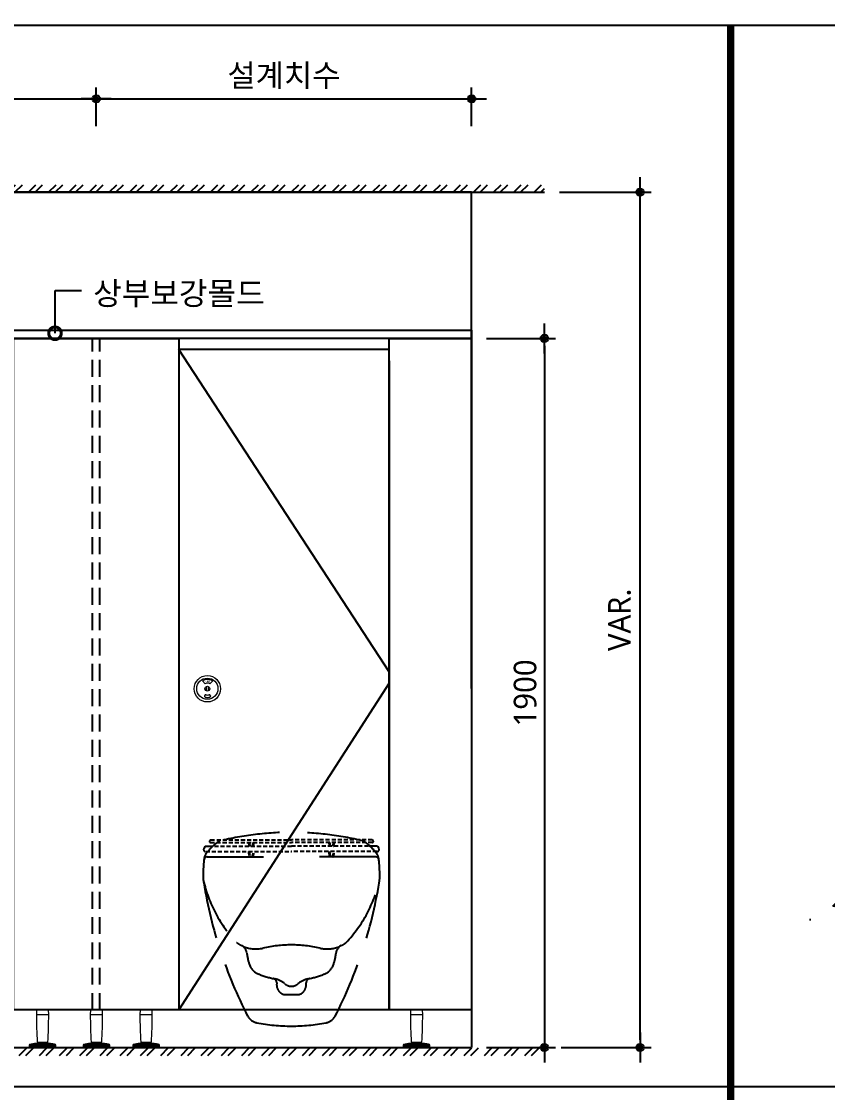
# Model space of a CAD drawing. Extents: x -256 to 8104, y -176 to 5714.
# Drawn here: x 3621 to 4694, y 4116 to 5543 of the extents above; entities that cross this region are included whole.
import ezdxf
from ezdxf.enums import TextEntityAlignment as Align

# ---------------------------------------------------------------- set-up
doc = ezdxf.new("R2010")
doc.units = 0
doc.header["$LTSCALE"] = 30
doc.linetypes.add('HIDDEN', pattern=[0.375, 0.25, -0.125])
doc.layers.get('0').update_dxf_attribs({"linetype": 'CONTINUOUS'})
doc.layers.get('DEFPOINTS').update_dxf_attribs({"linetype": 'CONTINUOUS'})
for name, color, linetype in [('DIM', 7, 'CONTINUOUS'), ('FIN', 5, 'CONTINUOUS'), ('HAT', 8, 'CONTINUOUS'), ('HID', 9, 'HIDDEN'), ('문자', 3, 'CONTINUOUS'), ('부자재', 4, 'CONTINUOUS'), ('잠금쇠(회전형)', 4, 'CONTINUOUS'), ('치수', 1, 'CONTINUOUS'), ('판넬', 2, 'CONTINUOUS'), ('해치', 8, 'CONTINUOUS')]:
    doc.layers.add(name, color=color, linetype=linetype)
doc.styles.add('HDW', font='gulim.ttc')
doc.styles.add('돋움', font='malgun.ttf')
doc.dimstyles.new('10', dxfattribs={"dimscale": 10, "dimtxt": 3, "dimasz": 1, "dimexe": 1.5, "dimexo": 2, "dimgap": 1, "dimtad": 1, "dimdec": 0, "dimlunit": 6, "dimtxsty": '돋움', "dimblk": 'DIMDOT', "dimcen": -1, "dimdle": 1.5, "dimclrt": 3, "dimazin": 3, "dimtfac": 1, "dimtdec": 0, "dimtix": 1, "dimtmove": 2, "dimatfit": 3, "dimldrblk": 'DIMDOT', "dimarcsym": 0})

# ---------------------------------------------------------------- blocks, each defined once
blk = doc.blocks.new('DIMDOT')
at = {"linetype": 'Continuous'}
blk.add_line((-2, 0), (2, 0), dxfattribs=at)
for radius in [0.5, 0.25]:
    blk.add_circle((0, 0), radius, dxfattribs=at)
blk = doc.blocks.new('*D855')
at = {"layer": 'DEFPOINTS', "color": 0}
for p in [(122193.7, -1346.1), (121693.7, -1402.4), (122193.7, -1402.4)]:
    blk.add_point(p, dxfattribs=at)
at = {"layer": 'DIM', "color": 0, "lineweight": -2, "ltscale": 10}
for p, q in [((121693.7, -1382.4), (121693.7, -1331.1)), ((122193.7, -1382.4), (122193.7, -1331.1)), ((121703.7, -1346.1), (122183.7, -1346.1))]:
    blk.add_line(p, q, dxfattribs=at)
at = {"layer": 'DIM', "color": 0, "lineweight": -2, "xscale": 10, "yscale": 10, "zscale": 10, "rotation": 180}
blk.add_blockref('DIMDOT', (121693.7, -1346.1), dxfattribs=at)
at = {"layer": 'DIM', "color": 0, "lineweight": -2, "xscale": 10, "yscale": 10, "zscale": 10}
blk.add_blockref('DIMDOT', (122193.7, -1346.1), dxfattribs=at)
at = {"layer": 'DIM', "color": 3, "insert": (121943.7, -1316.5), "char_height": 30, "attachment_point": 5, "style": '돋움'}
blk.add_mtext('설계치수', dxfattribs=at)
blk = doc.blocks.new('*D856')
at = {"layer": 'DEFPOINTS', "color": 0}
for p in [(122693.7, -1346.1), (122193.7, -1402.4), (122693.7, -1402.4)]:
    blk.add_point(p, dxfattribs=at)
at = {"layer": 'DIM', "color": 0, "lineweight": -2, "ltscale": 10}
for p, q in [((122193.7, -1382.4), (122193.7, -1331.1)), ((122693.7, -1382.4), (122693.7, -1331.1)), ((122203.7, -1346.1), (122683.7, -1346.1))]:
    blk.add_line(p, q, dxfattribs=at)
at = {"layer": 'DIM', "color": 0, "lineweight": -2, "xscale": 10, "yscale": 10, "zscale": 10, "rotation": 180}
blk.add_blockref('DIMDOT', (122193.7, -1346.1), dxfattribs=at)
at = {"layer": 'DIM', "color": 0, "lineweight": -2, "xscale": 10, "yscale": 10, "zscale": 10}
blk.add_blockref('DIMDOT', (122693.7, -1346.1), dxfattribs=at)
at = {"layer": 'DIM', "color": 3, "insert": (122443.7, -1316.5), "char_height": 30, "attachment_point": 5, "style": '돋움'}
blk.add_mtext('설계치수', dxfattribs=at)
blk = doc.blocks.new('*D857')
at = {"layer": 'DEFPOINTS', "color": 0}
for p in [(122693.7, -1665.3), (122693.7, -2610.3), (122790.6, -2610.3)]:
    blk.add_point(p, dxfattribs=at)
at = {"layer": 'DIM', "color": 0, "lineweight": -2, "ltscale": 10}
for p, q in [((122713.7, -1665.3), (122805.6, -1665.3)), ((122790.6, -1675.3), (122790.6, -2600.3)), ((122713.7, -2610.3), (122805.6, -2610.3))]:
    blk.add_line(p, q, dxfattribs=at)
at = {"layer": 'DIM', "color": 0, "lineweight": -2, "xscale": 10, "yscale": 10, "zscale": 10}
for p, rotation in [((122790.6, -1665.3), 90), ((122790.6, -2610.3), 270)]:
    blk.add_blockref('DIMDOT', p, dxfattribs=dict(at, rotation=rotation))
at = {"layer": 'DIM', "color": 3, "insert": (122765, -2137.8), "char_height": 30, "attachment_point": 5, "rotation": 90, "style": '돋움'}
blk.add_mtext('1900', dxfattribs=at)
blk = doc.blocks.new('A$C460A2A32')
at = {"color": 0}
for p, q in [((2.8, 20), (0.5, 16)), ((2.8, 20), (8.6, 20)), ((8.6, 20), (162.3, 20)), ((12.8, 32), (11.2, 30.4)), ((12.6, 27), (162.3, 27)), ((12.8, 32), (162.3, 32)), ((311.8, 32), (162.3, 32)), ((312, 27), (162.3, 27)), ((316, 20), (162.3, 20)), ((311.8, 32), (313.4, 30.4)), ((321.8, 20), (316, 20)), ((321.8, 20), (324.1, 16)), ((3.9, 10), (162.3, 10)), ((320.7, 10), (162.3, 10))]:
    blk.add_line(p, q, dxfattribs=at)
for centre, radius, start, end in [((12.6, 29), 2, 135, 270), ((108.9, 28.2), 26, 182.6717, 198.4118), ((107.4, 28.2), 23, 183.0205, 200.9186), ((68.6, 28.2), 23, 339.0814, 356.9795), ((67.1, 28.2), 26, 341.5882, 357.3283), ((257.5, 28.2), 26, 182.6717, 198.4118), ((256, 28.2), 23, 183.0205, 200.9186), ((217.2, 28.2), 23, 339.0814, 356.9795), ((215.7, 28.2), 26, 341.5882, 357.3283), ((312, 29), 2, 270, 45), ((3.9, 14), 4, 150.0107, 270), ((108.9, 10), 26, 180, 202.6199), ((107.4, 10), 23, 180, 205.7715), ((68.6, 10), 23, 334.2285, 0), ((67.1, 10), 26, 337.3801, 0), ((257.5, 10), 26, 180, 202.6199), ((256, 10), 23, 180, 205.7715), ((217.2, 10), 23, 334.2285, 0), ((215.7, 10), 26, 337.3801, 0), ((320.7, 14), 4, 270, 29.9893)]:
    blk.add_arc(centre, radius, start, end, dxfattribs=at)
blk = doc.blocks.new('*D874')
at = {"layer": 'DEFPOINTS', "color": 0}
for p in [(122790.6, -1470.5), (122918, -1470.5), (122793.1, -2610.3)]:
    blk.add_point(p, dxfattribs=at)
at = {"layer": 'DIM', "color": 0, "lineweight": -2, "ltscale": 10}
for p, q in [((122810.6, -1470.5), (122933, -1470.5)), ((122918, -2600.3), (122918, -1480.5)), ((122813.1, -2610.3), (122933, -2610.3))]:
    blk.add_line(p, q, dxfattribs=at)
at = {"layer": 'DIM', "color": 0, "lineweight": -2, "xscale": 10, "yscale": 10, "zscale": 10}
for p, rotation in [((122918, -1470.5), 90), ((122918, -2610.3), 270)]:
    blk.add_blockref('DIMDOT', p, dxfattribs=dict(at, rotation=rotation))
at = {"layer": 'DIM', "color": 3, "insert": (122890.7, -2040.4), "char_height": 30, "attachment_point": 5, "rotation": 90, "style": '돋움'}
blk.add_mtext('VAR.', dxfattribs=at)
blk = doc.blocks.new('_DOTSMALL')
at = {"color": 0, "linetype": 'ByBlock', "const_width": 0.5}
blk.add_lwpolyline([(-0.0625, 0, 1), (0.0625, 0, 1)], format="xyb", close=True, dxfattribs=at)
blk = doc.blocks.new('A$C63EC304E')
at = {"layer": '치수', "color": 1, "xscale": 2.5, "yscale": 2.5, "zscale": 2.5, "rotation": 234.3098741996962}
blk.add_blockref('_DOTSMALL', (0.31, 0.31), dxfattribs=at)
blk = doc.blocks.new('A$C2BC9653E')
at = {"layer": '치수', "xscale": 0.3333333333333333, "yscale": 0.3333333333333333, "zscale": 0.3333333333333333}
blk.add_blockref('A$C63EC304E', (0, 0), dxfattribs=at)
blk = doc.blocks.new('A$C7FC71301')
at = {"layer": '치수', "rotation": 180}
blk.add_blockref('A$C2BC9653E', (0.208, 0.208), dxfattribs=at)
blk = doc.blocks.new('A$C4A20372B')
at = {"layer": '치수'}
blk.add_blockref('A$C7FC71301', (0, 0), dxfattribs=at)
blk = doc.blocks.new('A$C566469F5')
at = {"layer": '치수'}
blk.add_blockref('A$C4A20372B', (0, 0), dxfattribs=at)
blk = doc.blocks.new('A$C7E317CD4')
at = {"layer": '해치', "xscale": 2, "yscale": 2, "zscale": 2}
blk.add_blockref('A$C566469F5', (0, 0), dxfattribs=at)
blk = doc.blocks.new('A$C601D7F27')
at = {"layer": '치수'}
blk.add_blockref('A$C7E317CD4', (0, 0), dxfattribs=at)
blk = doc.blocks.new('A$C38802C08')
at = {"layer": '치수'}
blk.add_blockref('A$C601D7F27', (0, 0), dxfattribs=at)
blk = doc.blocks.new('BASIC_32', base_point=(118473.5, -6786.3))
at = {"layer": 'HAT'}
h = blk.add_hatch(dxfattribs=at)
h.set_pattern_fill('ANSI32', color=256, scale=2, style=0)
h.set_pattern_definition([(45, (109857.61, -7103.519), (-13.470384, 13.470384), []), (45, (109866.59, -7103.519), (-13.470384, 13.470384), [])])
h.paths.add_polyline_path([(121097, -1460.5), (122790.6, -1460.5), (122790.6, -1470.5), (121097, -1470.5)])
h = blk.add_hatch(dxfattribs=at)
h.set_pattern_fill('ANSI32', color=256, scale=2, style=0)
h.set_pattern_definition([(45, (109857.61, -6921.539), (-13.470384, 13.470384), []), (45, (109866.59, -6921.539), (-13.470384, 13.470384), [])])
h.paths.add_polyline_path([(121097, -2620.8), (122790.6, -2620.8), (122790.6, -2610.8), (121097, -2610.8)])
at = {"layer": '해치'}
h = blk.add_hatch(dxfattribs=at)
h.set_pattern_fill('AR-CONC', color=256, style=0)
h.set_pattern_definition([(50, (121713, -3885.54), (182.185, -15.939), [19.05, -209.55]), (355, (121713, -3885.54), (-35.243, 191.057), [15.24, -167.64]), (100.451, (121728.19, -3886.86), (146.943, 175.117), [16.19, -178.09]), (46.184, (121713, -3834.74), (271.079, -42.042), [28.575, -314.325]), (96.636, (121735.6, -3838.24), (237.404, 247.426), [24.285, -267.135]), (351.184, (121713, -3834.74), (237.405, 247.425), [22.86, -251.46]), (21, (121738.4, -3847.44), (151.615, -102.2655), [19.05, -209.55]), (326, (121738.4, -3847.44), (61.802, 184.188), [15.24, -167.64]), (71.4514, (121751.04, -3855.96), (213.416, 81.923), [16.19, -178.09]), (37.5, (121713.007, -3885.535), (3.0886, 84.555), [0, -165.608, 0, -170.18, 0, -168.275]), (7.5, (121713.01, -3885.535), (66.8197, 100.1806), [0, -97.028, 0, -161.798, 0, -64.135]), (327.5, (121656.365, -3885.535), (135.5906, -5.7287), [0, -63.5, 0, -198.12, 0, -262.89]), (317.5, (121630.96, -3885.54), (148.129, 25.4265), [0, -82.55, 0, -131.572, 0, -186.69])])
h.paths.add_polyline_path([(124192.6, -2451.8), (124192.6, -2348.8), (123142.4, -2348.8), (123142.4, -2451.8)])
at = {"color": 2}
blk.add_line((121097, -1470.5), (122790.6, -1470.5), dxfattribs=at)
for p, q in [((122693.7, -2131.7), (122693.7, -1470.5)), ((122693.7, -2145.4), (122693.7, -2610.3)), ((121193.7, -2610.3), (122693.7, -2610.3))]:
    blk.add_line(p, q)
at = {"color": 8}
blk.add_line((120992.3, -2662.1), (124340.1, -2662.1), dxfattribs=at)
at = {"color": 2}
for points in [[(118472.8, -1247.9), (125725.1, -1247.9), (125725.1, -6786.2), (118472.8, -6786.2)], [(118472.8, -1247.9), (125725.1, -1247.9), (125725.1, -6786.2), (118472.8, -6786.2)], [(118472.8, -1247.9), (126454.7, -1247.9), (126454.7, -6786.2), (118472.8, -6786.2)], [(121193.7, -1654.3), (122693.7, -1654.3), (122693.7, -1665.3), (121193.7, -1665.3)]]:
    blk.add_lwpolyline(points, close=True, dxfattribs=at)
at = {"color": 8, "const_width": 10}
blk.add_lwpolyline([(123038.6, -4017), (123038.6, -1247.9)], dxfattribs=at)
at = {"layer": 'FIN', "linetype": 'Continuous', "lineweight": 15}
for p, q in [((122114, -2566.2), (122130.4, -2566.2)), ((122130.4, -2566.7), (122114, -2566.7)), ((122185.8, -2566.2), (122202.2, -2566.2)), ((122202.2, -2566.7), (122185.8, -2566.7)), ((122251.9, -2566.2), (122268.3, -2566.2)), ((122268.3, -2566.7), (122251.9, -2566.7)), ((122612.1, -2566.2), (122628.5, -2566.2)), ((122628.5, -2566.7), (122612.1, -2566.7)), ((122140, -2607.6), (122104.4, -2607.6)), ((122140, -2608.9), (122104.4, -2608.9)), ((122104.4, -2608.9), (122140, -2608.9)), ((122105, -2606.4), (122139.5, -2606.4)), ((122105.9, -2610.4), (122105.9, -2610.3)), ((122105.9, -2610.4), (122105.9, -2610.3)), ((122107.1, -2610.4), (122105.9, -2610.4)), ((122105.9, -2610.4), (122105.9, -2610.4)), ((122107.1, -2610.4), (122107.1, -2610.3)), ((122107.1, -2610.4), (122107.1, -2610.3)), ((122107.1, -2610.4), (122107.1, -2610.4)), ((122130.8, -2604.9), (122113.7, -2604.9)), ((122113.9, -2604.9), (122130.5, -2604.9)), ((122115.2, -2603.2), (122129.3, -2603.2)), ((122124.3, -2610.4), (122124.3, -2610.3)), ((122124.9, -2610.4), (122124.3, -2610.4)), ((122124.9, -2610.4), (122124.9, -2610.3)), ((122125.7, -2610.4), (122125.7, -2610.3)), ((122125.7, -2610.4), (122125.7, -2610.3)), ((122125.7, -2610.4), (122125.7, -2610.3)), ((122125.8, -2610.4), (122125.8, -2610.3)), ((122126, -2610.4), (122125.8, -2610.4)), ((122126, -2610.4), (122126, -2610.3)), ((122126.1, -2610.4), (122126, -2610.4)), ((122126.1, -2610.4), (122126.1, -2610.3)), ((122126.2, -2610.4), (122126.1, -2610.4)), ((122126.2, -2610.4), (122126.2, -2610.3)), ((122126.2, -2610.4), (122126.2, -2610.3)), ((122126.2, -2610.4), (122126.2, -2610.3)), ((122126.2, -2610.4), (122126.2, -2610.4)), ((122126.2, -2610.4), (122126.2, -2610.4)), ((122126.4, -2610.4), (122126.4, -2610.3)), ((122126.6, -2610.4), (122126.6, -2610.3)), ((122126.6, -2610.4), (122126.6, -2610.3)), ((122126.7, -2610.4), (122126.6, -2610.4)), ((122126.7, -2610.4), (122126.7, -2610.3)), ((122126.8, -2610.4), (122126.7, -2610.4)), ((122126.8, -2610.4), (122126.8, -2610.3)), ((122126.8, -2610.4), (122126.8, -2610.3)), ((122126.8, -2610.4), (122126.8, -2610.4)), ((122137.1, -2610.4), (122137.1, -2610.3)), ((122137.3, -2610.4), (122137.3, -2610.3)), ((122137.7, -2610.4), (122137.7, -2610.3)), ((122138.2, -2610.4), (122138.2, -2610.3)), ((122138.4, -2610.4), (122138.4, -2610.3)), ((122211.8, -2607.6), (122176.2, -2607.6)), ((122211.8, -2608.9), (122176.2, -2608.9)), ((122176.2, -2608.9), (122211.8, -2608.9)), ((122176.8, -2606.4), (122211.3, -2606.4)), ((122177.7, -2610.4), (122177.7, -2610.3)), ((122177.7, -2610.4), (122177.7, -2610.3)), ((122178.9, -2610.4), (122177.7, -2610.4)), ((122177.7, -2610.4), (122177.7, -2610.4)), ((122178.9, -2610.4), (122178.9, -2610.3)), ((122178.9, -2610.4), (122178.9, -2610.3)), ((122178.9, -2610.4), (122178.9, -2610.4)), ((122202.5, -2604.9), (122185.5, -2604.9)), ((122185.7, -2604.9), (122202.3, -2604.9)), ((122187, -2603.2), (122201.1, -2603.2)), ((122196.1, -2610.4), (122196.1, -2610.3)), ((122196.6, -2610.4), (122196.1, -2610.4)), ((122196.6, -2610.4), (122196.6, -2610.3)), ((122197.5, -2610.4), (122197.5, -2610.3)), ((122197.5, -2610.4), (122197.5, -2610.3)), ((122197.5, -2610.4), (122197.5, -2610.3)), ((122197.6, -2610.4), (122197.6, -2610.3)), ((122197.8, -2610.4), (122197.6, -2610.4)), ((122197.8, -2610.4), (122197.8, -2610.3)), ((122197.9, -2610.4), (122197.8, -2610.4)), ((122197.9, -2610.4), (122197.9, -2610.3)), ((122198, -2610.4), (122197.9, -2610.4)), ((122198, -2610.4), (122198, -2610.3)), ((122198, -2610.4), (122198, -2610.3)), ((122198, -2610.4), (122198, -2610.3)), ((122198, -2610.4), (122198, -2610.4)), ((122198, -2610.4), (122198, -2610.4)), ((122198.2, -2610.4), (122198.2, -2610.3)), ((122198.4, -2610.4), (122198.4, -2610.3)), ((122198.4, -2610.4), (122198.4, -2610.3)), ((122198.5, -2610.4), (122198.4, -2610.4)), ((122198.5, -2610.4), (122198.5, -2610.3)), ((122198.6, -2610.4), (122198.5, -2610.4)), ((122198.6, -2610.4), (122198.6, -2610.3)), ((122198.6, -2610.4), (122198.6, -2610.3)), ((122198.6, -2610.4), (122198.6, -2610.4)), ((122208.9, -2610.4), (122208.9, -2610.3)), ((122209.1, -2610.4), (122209.1, -2610.3)), ((122209.5, -2610.4), (122209.5, -2610.3)), ((122210, -2610.4), (122210, -2610.3)), ((122210.2, -2610.4), (122210.2, -2610.3)), ((122277.9, -2607.6), (122242.3, -2607.6)), ((122277.9, -2608.9), (122242.3, -2608.9)), ((122242.3, -2608.9), (122277.9, -2608.9)), ((122242.9, -2606.4), (122277.4, -2606.4)), ((122243.7, -2610.4), (122243.7, -2610.3)), ((122243.8, -2610.4), (122243.7, -2610.4)), ((122243.8, -2610.4), (122243.8, -2610.3)), ((122245, -2610.4), (122243.8, -2610.4)), ((122245, -2610.4), (122245, -2610.3)), ((122245, -2610.4), (122245, -2610.3)), ((122245, -2610.4), (122245, -2610.4)), ((122268.6, -2604.9), (122251.6, -2604.9)), ((122251.8, -2604.9), (122268.4, -2604.9)), ((122253.1, -2603.2), (122267.1, -2603.2)), ((122262.2, -2610.4), (122262.2, -2610.3)), ((122262.7, -2610.4), (122262.2, -2610.4)), ((122262.7, -2610.4), (122262.7, -2610.3)), ((122263.5, -2610.4), (122263.5, -2610.3)), ((122263.6, -2610.4), (122263.6, -2610.3)), ((122263.6, -2610.4), (122263.6, -2610.3)), ((122263.6, -2610.4), (122263.6, -2610.3)), ((122263.9, -2610.4), (122263.6, -2610.4)), ((122263.9, -2610.4), (122263.9, -2610.3)), ((122264, -2610.4), (122263.9, -2610.4)), ((122264, -2610.4), (122264, -2610.3)), ((122264.1, -2610.4), (122264, -2610.4)), ((122264.1, -2610.4), (122264.1, -2610.3)), ((122264.1, -2610.4), (122264.1, -2610.3)), ((122264.1, -2610.4), (122264.1, -2610.3)), ((122264.1, -2610.4), (122264.1, -2610.4)), ((122264.1, -2610.4), (122264.1, -2610.4)), ((122264.3, -2610.4), (122264.3, -2610.3)), ((122264.5, -2610.4), (122264.5, -2610.3)), ((122264.5, -2610.4), (122264.5, -2610.3)), ((122264.6, -2610.4), (122264.5, -2610.4)), ((122264.6, -2610.4), (122264.6, -2610.3)), ((122264.6, -2610.4), (122264.6, -2610.3)), ((122264.6, -2610.4), (122264.6, -2610.4)), ((122264.7, -2610.4), (122264.6, -2610.4)), ((122264.7, -2610.4), (122264.7, -2610.3)), ((122275, -2610.4), (122275, -2610.3)), ((122275.2, -2610.4), (122275.2, -2610.3)), ((122275.6, -2610.4), (122275.6, -2610.3)), ((122276.1, -2610.4), (122276.1, -2610.3)), ((122276.3, -2610.4), (122276.3, -2610.3)), ((122638.1, -2607.6), (122602.5, -2607.6)), ((122638.1, -2608.9), (122602.5, -2608.9)), ((122602.5, -2608.9), (122638.1, -2608.9)), ((122603, -2606.4), (122637.6, -2606.4)), ((122603.9, -2610.4), (122603.9, -2610.3)), ((122603.9, -2610.4), (122603.9, -2610.3)), ((122605.2, -2610.4), (122603.9, -2610.4)), ((122603.9, -2610.4), (122603.9, -2610.4)), ((122605.2, -2610.4), (122605.2, -2610.3)), ((122605.2, -2610.4), (122605.2, -2610.3)), ((122605.2, -2610.4), (122605.2, -2610.4)), ((122628.8, -2604.9), (122611.8, -2604.9)), ((122612, -2604.9), (122628.6, -2604.9)), ((122613.3, -2603.2), (122627.3, -2603.2)), ((122622.3, -2610.4), (122622.3, -2610.3)), ((122622.9, -2610.4), (122622.3, -2610.4)), ((122622.9, -2610.4), (122622.9, -2610.3)), ((122623.7, -2610.4), (122623.7, -2610.3)), ((122623.8, -2610.4), (122623.8, -2610.3)), ((122623.8, -2610.4), (122623.8, -2610.3)), ((122623.8, -2610.4), (122623.8, -2610.3)), ((122624.1, -2610.4), (122623.8, -2610.4)), ((122624.1, -2610.4), (122624.1, -2610.3)), ((122624.2, -2610.4), (122624.1, -2610.4)), ((122624.2, -2610.4), (122624.2, -2610.3)), ((122624.3, -2610.4), (122624.2, -2610.4)), ((122624.3, -2610.4), (122624.3, -2610.3)), ((122624.3, -2610.4), (122624.3, -2610.3)), ((122624.3, -2610.4), (122624.3, -2610.3)), ((122624.3, -2610.4), (122624.3, -2610.4)), ((122624.3, -2610.4), (122624.3, -2610.4)), ((122624.5, -2610.4), (122624.5, -2610.3)), ((122624.7, -2610.4), (122624.7, -2610.3)), ((122624.7, -2610.4), (122624.7, -2610.3)), ((122624.8, -2610.4), (122624.7, -2610.4)), ((122624.8, -2610.4), (122624.8, -2610.3)), ((122624.8, -2610.4), (122624.8, -2610.3)), ((122624.8, -2610.4), (122624.8, -2610.4)), ((122624.9, -2610.4), (122624.8, -2610.4)), ((122624.9, -2610.4), (122624.9, -2610.3)), ((122635.2, -2610.4), (122635.2, -2610.3)), ((122635.4, -2610.4), (122635.4, -2610.3)), ((122635.8, -2610.4), (122635.8, -2610.3)), ((122636.3, -2610.4), (122636.3, -2610.3)), ((122636.5, -2610.4), (122636.5, -2610.3))]:
    blk.add_line(p, q, dxfattribs=at)
at = {"layer": 'FIN', "color": 4, "linetype": 'Continuous', "lineweight": 15}
for p, q in [((122114.2, -2560.3), (122130.2, -2560.3)), ((122114.2, -2560.6), (122114.2, -2560.6)), ((122114.3, -2566.4), (122130.1, -2566.4)), ((122130.4, -2566.2), (122130.3, -2560.6)), ((122186, -2560.3), (122202, -2560.3)), ((122186, -2560.6), (122186, -2560.6)), ((122186.1, -2566.4), (122201.9, -2566.4)), ((122202.2, -2566.2), (122202.1, -2560.6)), ((122252.1, -2560.3), (122268.1, -2560.3)), ((122252.1, -2560.6), (122252.1, -2560.6)), ((122252.2, -2566.4), (122268, -2566.4)), ((122268.3, -2566.2), (122268.1, -2560.6)), ((122612.3, -2560.3), (122628.3, -2560.3)), ((122612.3, -2560.6), (122612.3, -2560.6)), ((122612.4, -2566.4), (122628.2, -2566.4)), ((122628.5, -2566.2), (122628.3, -2560.6)), ((122105, -2606.4), (122104.4, -2607.6)), ((122104.4, -2607.6), (122104.4, -2608.9)), ((122104.4, -2608.9), (122104.4, -2610.3)), ((122104.4, -2610.3), (122140, -2610.3)), ((122115.2, -2603.2), (122115.8, -2603.8)), ((122128.6, -2603.8), (122115.8, -2603.8)), ((122116.7, -2604.1), (122116.1, -2604.8)), ((122128.4, -2604.8), (122116.1, -2604.8)), ((122116.7, -2603.8), (122116.7, -2604.1)), ((122116.7, -2604.1), (122127.8, -2604.1)), ((122127.8, -2604.1), (122127.8, -2603.8)), ((122128.4, -2604.8), (122127.8, -2604.1)), ((122128.6, -2603.8), (122129.3, -2603.2)), ((122140, -2607.6), (122139.5, -2606.4)), ((122140, -2608.9), (122140, -2607.6)), ((122140, -2610.3), (122140, -2608.9)), ((122176.8, -2606.4), (122176.2, -2607.6)), ((122176.2, -2607.6), (122176.2, -2608.9)), ((122176.2, -2608.9), (122176.2, -2610.3)), ((122176.2, -2610.3), (122211.8, -2610.3)), ((122187, -2603.2), (122187.6, -2603.8)), ((122200.4, -2603.8), (122187.6, -2603.8)), ((122188.5, -2604.1), (122187.9, -2604.8)), ((122200.2, -2604.8), (122187.9, -2604.8)), ((122188.5, -2603.8), (122188.5, -2604.1)), ((122188.5, -2604.1), (122199.6, -2604.1)), ((122199.6, -2604.1), (122199.6, -2603.8)), ((122200.2, -2604.8), (122199.6, -2604.1)), ((122200.4, -2603.8), (122201.1, -2603.2)), ((122211.8, -2607.6), (122211.3, -2606.4)), ((122211.8, -2608.9), (122211.8, -2607.6)), ((122211.8, -2610.3), (122211.8, -2608.9)), ((122242.9, -2606.4), (122242.3, -2607.6)), ((122242.3, -2607.6), (122242.3, -2608.9)), ((122242.3, -2608.9), (122242.3, -2610.3)), ((122242.3, -2610.3), (122277.9, -2610.3)), ((122253.1, -2603.2), (122253.7, -2603.8)), ((122266.5, -2603.8), (122253.7, -2603.8)), ((122254.6, -2604.1), (122254, -2604.8)), ((122266.2, -2604.8), (122254, -2604.8)), ((122254.6, -2603.8), (122254.6, -2604.1)), ((122254.6, -2604.1), (122265.7, -2604.1)), ((122265.7, -2604.1), (122265.7, -2603.8)), ((122266.2, -2604.8), (122265.7, -2604.1)), ((122266.5, -2603.8), (122267.1, -2603.2)), ((122277.9, -2607.6), (122277.4, -2606.4)), ((122277.9, -2608.9), (122277.9, -2607.6)), ((122277.9, -2610.3), (122277.9, -2608.9)), ((122603, -2606.4), (122602.5, -2607.6)), ((122602.5, -2607.6), (122602.5, -2608.9)), ((122602.5, -2608.9), (122602.5, -2610.3)), ((122602.5, -2610.3), (122638.1, -2610.3)), ((122613.3, -2603.2), (122613.9, -2603.8)), ((122626.7, -2603.8), (122613.9, -2603.8)), ((122614.7, -2604.1), (122614.2, -2604.8)), ((122626.4, -2604.8), (122614.2, -2604.8)), ((122614.7, -2603.8), (122614.7, -2604.1)), ((122614.7, -2604.1), (122625.8, -2604.1)), ((122625.8, -2604.1), (122625.8, -2603.8)), ((122626.4, -2604.8), (122625.8, -2604.1)), ((122626.7, -2603.8), (122627.3, -2603.2)), ((122638.1, -2607.6), (122637.6, -2606.4)), ((122638.1, -2608.9), (122638.1, -2607.6)), ((122638.1, -2610.3), (122638.1, -2608.9))]:
    blk.add_line(p, q, dxfattribs=at)
for points in [[(122114.2, -2560.3, 0.124037), (122114.2, -2560.6, -0.001096), (122114.2, -2560.6), (122114.1, -2566.2)], [(122186, -2560.3, 0.124037), (122186, -2560.6, -0.001096), (122186, -2560.6), (122185.8, -2566.2)], [(122252.1, -2560.3, 0.124037), (122252.1, -2560.6, -0.001096), (122252.1, -2560.6), (122251.9, -2566.2)], [(122612.3, -2560.3, 0.124037), (122612.3, -2560.6, -0.001096), (122612.3, -2560.6), (122612.1, -2566.2)]]:
    blk.add_lwpolyline(points, format="xyb", dxfattribs=at)
at = {"layer": 'FIN', "color": 4, "linetype": 'Continuous', "lineweight": 15, "flags": 128}
for points in [[(122130.3, -2560.6, 0.118135), (122130.2, -2560.3, 0.118135)], [(122202.1, -2560.6, 0.118135), (122202, -2560.3, 0.118135)], [(122268.1, -2560.6, 0.118135), (122268.1, -2560.3, 0.118135)], [(122628.3, -2560.6, 0.118135), (122628.3, -2560.3, 0.118135)]]:
    blk.add_lwpolyline(points, format="xyb", dxfattribs=at)
at = {"layer": 'FIN', "color": 4, "linetype": 'Continuous', "lineweight": 15}
for centre, radius, start, end in [((122114.3, -2566.2), 0.292, 179.2415, 270), ((122114.3, -2566.7), 0.292, 90, 179.3579), ((122692.7, -2567), 578.7, 179.9718, 183.5859), ((121576.3, -2567.8), 554.1, 356.3354, 0.1097), ((122130.1, -2566.2), 0.292, 270, 0.7585), ((122130.1, -2566.7), 0.292, 0.6421, 90), ((122186.1, -2566.2), 0.292, 179.2415, 270), ((122186.1, -2566.7), 0.292, 90, 179.3579), ((122764.5, -2567), 578.7, 179.9718, 183.5859), ((121648.1, -2567.8), 554.1, 356.3354, 0.1097), ((122201.9, -2566.2), 0.292, 270, 0.7585), ((122201.9, -2566.7), 0.292, 0.6421, 90), ((122252.2, -2566.2), 0.292, 179.2415, 270), ((122252.2, -2566.7), 0.292, 90, 179.3579), ((122830.6, -2567), 578.7, 179.9718, 183.5859), ((121714.2, -2567.8), 554.1, 356.3354, 0.1097), ((122268, -2566.2), 0.292, 270, 0.7585), ((122268, -2566.7), 0.292, 0.6421, 90), ((122612.4, -2566.2), 0.292, 179.2415, 270), ((122612.4, -2566.7), 0.292, 90, 179.3579), ((123190.8, -2567), 578.7, 179.9718, 183.5859), ((122074.4, -2567.8), 554.1, 356.3354, 0.1097), ((122628.2, -2566.2), 0.292, 270, 0.7585), ((122628.2, -2566.7), 0.292, 0.6421, 90), ((122116.7, -2648.6), 43.8, 93.8991, 105.5006), ((122116.7, -2638.1), 33.3, 91.0115, 94.7479), ((122113.9, -2605.1), 0.175, 94.7479, 116.6788), ((122127.8, -2638.1), 33.3, 85.2521, 88.9885), ((122130.5, -2605.1), 0.175, 63.3212, 85.2521), ((122127.8, -2648.6), 43.8, 80.5831, 86.1009), ((122127.8, -2648.6), 43.8, 74.4994, 78.127), ((122188.5, -2648.6), 43.8, 93.8991, 105.5006), ((122185.7, -2605.1), 0.175, 94.7479, 116.6788), ((122188.5, -2638.1), 33.3, 91.0115, 94.7479), ((122199.6, -2638.1), 33.3, 85.2521, 88.9885), ((122202.3, -2605.1), 0.175, 63.3212, 85.2521), ((122199.6, -2648.6), 43.8, 80.5831, 86.1009), ((122199.6, -2648.6), 43.8, 74.4994, 78.127), ((122254.6, -2648.6), 43.8, 93.8991, 105.5006), ((122251.8, -2605.1), 0.175, 94.7479, 116.6788), ((122254.6, -2638.1), 33.3, 91.0115, 94.7479), ((122265.7, -2638.1), 33.3, 85.2521, 88.9885), ((122268.4, -2605.1), 0.175, 63.3212, 85.2521), ((122265.7, -2648.6), 43.8, 80.5831, 86.1009), ((122265.7, -2648.6), 43.8, 74.4994, 78.127), ((122614.7, -2648.6), 43.8, 93.8991, 105.5006), ((122612, -2605.1), 0.175, 94.7479, 116.6788), ((122614.7, -2638.1), 33.3, 91.0115, 94.7479), ((122625.8, -2638.1), 33.3, 85.2521, 88.9885), ((122628.6, -2605.1), 0.175, 63.3212, 85.2521), ((122625.8, -2648.6), 43.8, 80.5831, 86.1009), ((122625.8, -2648.6), 43.8, 74.4994, 78.127)]:
    blk.add_arc(centre, radius, start, end, dxfattribs=at)
at = {"layer": 'FIN', "linetype": 'Continuous', "lineweight": 15}
for points, knots in [([(122125.8, -2610.4), (122125.7, -2610.4), (122125.7, -2610.4), (122125.7, -2610.4), (122125.7, -2610.4)], [0, 0, 0, 0, 0.561741, 1, 1, 1, 1]), ([(122125.7, -2610.4), (122125.7, -2610.4), (122125.7, -2610.4), (122125.7, -2610.4), (122125.7, -2610.4)], [0, 0, 0, 0, 0.557964, 1, 1, 1, 1]), ([(122126.4, -2610.4), (122126.4, -2610.4), (122126.3, -2610.4), (122126.3, -2610.4), (122126.2, -2610.4)], [0, 0, 0, 0, 0.560188, 1, 1, 1, 1]), ([(122126.6, -2610.4), (122126.6, -2610.4), (122126.5, -2610.4), (122126.5, -2610.4), (122126.4, -2610.4)], [0, 0, 0, 0, 0.559958, 1, 1, 1, 1]), ([(122137.3, -2610.4), (122137.2, -2610.4), (122137.1, -2610.4), (122137.1, -2610.4), (122137.1, -2610.4)], [0, 0, 0, 0, 0.558554, 1, 1, 1, 1]), ([(122137.5, -2610.4), (122137.4, -2610.4), (122137.3, -2610.4), (122137.2, -2610.4), (122137.2, -2610.4)], [0, 0, 0, 0, 0.558511, 1, 1, 1, 1]), ([(122137.7, -2610.4), (122137.7, -2610.4), (122137.5, -2610.4), (122137.4, -2610.4), (122137.3, -2610.4)], [0, 0, 0, 0, 0.559859, 1, 1, 1, 1]), ([(122138.2, -2610.4), (122138.1, -2610.4), (122138, -2610.4), (122137.8, -2610.4), (122137.7, -2610.4)], [0, 0, 0, 0, 0.558977, 1, 1, 1, 1]), ([(122138.4, -2610.4), (122138.4, -2610.4), (122138.4, -2610.4), (122138.2, -2610.4), (122138.2, -2610.4)], [0, 0, 0, 0, 0.559094, 1, 1, 1, 1]), ([(122197.6, -2610.4), (122197.5, -2610.4), (122197.5, -2610.4), (122197.5, -2610.4), (122197.5, -2610.4)], [0, 0, 0, 0, 0.561741, 1, 1, 1, 1]), ([(122197.5, -2610.4), (122197.5, -2610.4), (122197.5, -2610.4), (122197.5, -2610.4), (122197.5, -2610.4)], [0, 0, 0, 0, 0.557964, 1, 1, 1, 1]), ([(122198.2, -2610.4), (122198.2, -2610.4), (122198.1, -2610.4), (122198.1, -2610.4), (122198, -2610.4)], [0, 0, 0, 0, 0.560188, 1, 1, 1, 1]), ([(122198.4, -2610.4), (122198.4, -2610.4), (122198.3, -2610.4), (122198.2, -2610.4), (122198.2, -2610.4)], [0, 0, 0, 0, 0.559958, 1, 1, 1, 1]), ([(122209.1, -2610.4), (122209, -2610.4), (122208.9, -2610.4), (122208.9, -2610.4), (122208.9, -2610.4)], [0, 0, 0, 0, 0.558554, 1, 1, 1, 1]), ([(122209.3, -2610.4), (122209.2, -2610.4), (122209.1, -2610.4), (122209, -2610.4), (122209, -2610.4)], [0, 0, 0, 0, 0.558511, 1, 1, 1, 1]), ([(122209.5, -2610.4), (122209.5, -2610.4), (122209.3, -2610.4), (122209.2, -2610.4), (122209.1, -2610.4)], [0, 0, 0, 0, 0.559859, 1, 1, 1, 1]), ([(122210, -2610.4), (122209.9, -2610.4), (122209.8, -2610.4), (122209.6, -2610.4), (122209.5, -2610.4)], [0, 0, 0, 0, 0.558977, 1, 1, 1, 1]), ([(122210.2, -2610.4), (122210.2, -2610.4), (122210.2, -2610.4), (122210, -2610.4), (122210, -2610.4)], [0, 0, 0, 0, 0.559094, 1, 1, 1, 1]), ([(122263.6, -2610.4), (122263.6, -2610.4), (122263.6, -2610.4), (122263.6, -2610.4), (122263.6, -2610.4)], [0, 0, 0, 0, 0.561741, 1, 1, 1, 1]), ([(122263.6, -2610.4), (122263.6, -2610.4), (122263.6, -2610.4), (122263.6, -2610.4), (122263.6, -2610.4)], [0, 0, 0, 0, 0.557964, 1, 1, 1, 1]), ([(122264.3, -2610.4), (122264.3, -2610.4), (122264.2, -2610.4), (122264.2, -2610.4), (122264.1, -2610.4)], [0, 0, 0, 0, 0.560188, 1, 1, 1, 1]), ([(122264.5, -2610.4), (122264.5, -2610.4), (122264.4, -2610.4), (122264.3, -2610.4), (122264.3, -2610.4)], [0, 0, 0, 0, 0.559958, 1, 1, 1, 1]), ([(122275.2, -2610.4), (122275.1, -2610.4), (122275, -2610.4), (122275, -2610.4), (122275, -2610.4)], [0, 0, 0, 0, 0.558554, 1, 1, 1, 1]), ([(122275.4, -2610.4), (122275.3, -2610.4), (122275.2, -2610.4), (122275.1, -2610.4), (122275.1, -2610.4)], [0, 0, 0, 0, 0.558511, 1, 1, 1, 1]), ([(122275.6, -2610.4), (122275.5, -2610.4), (122275.4, -2610.4), (122275.2, -2610.4), (122275.2, -2610.4)], [0, 0, 0, 0, 0.559859, 1, 1, 1, 1]), ([(122276.1, -2610.4), (122276, -2610.4), (122275.9, -2610.4), (122275.7, -2610.4), (122275.6, -2610.4)], [0, 0, 0, 0, 0.558977, 1, 1, 1, 1]), ([(122276.3, -2610.4), (122276.3, -2610.4), (122276.2, -2610.4), (122276.1, -2610.4), (122276.1, -2610.4)], [0, 0, 0, 0, 0.559094, 1, 1, 1, 1]), ([(122623.8, -2610.4), (122623.8, -2610.4), (122623.8, -2610.4), (122623.8, -2610.4), (122623.8, -2610.4)], [0, 0, 0, 0, 0.561741, 1, 1, 1, 1]), ([(122623.8, -2610.4), (122623.8, -2610.4), (122623.8, -2610.4), (122623.8, -2610.4), (122623.8, -2610.4)], [0, 0, 0, 0, 0.557964, 1, 1, 1, 1]), ([(122624.5, -2610.4), (122624.5, -2610.4), (122624.4, -2610.4), (122624.3, -2610.4), (122624.3, -2610.4)], [0, 0, 0, 0, 0.560188, 1, 1, 1, 1]), ([(122624.7, -2610.4), (122624.7, -2610.4), (122624.6, -2610.4), (122624.5, -2610.4), (122624.5, -2610.4)], [0, 0, 0, 0, 0.559958, 1, 1, 1, 1]), ([(122635.4, -2610.4), (122635.3, -2610.4), (122635.2, -2610.4), (122635.2, -2610.4), (122635.2, -2610.4)], [0, 0, 0, 0, 0.558554, 1, 1, 1, 1]), ([(122635.5, -2610.4), (122635.5, -2610.4), (122635.4, -2610.4), (122635.3, -2610.4), (122635.3, -2610.4)], [0, 0, 0, 0, 0.558511, 1, 1, 1, 1]), ([(122635.8, -2610.4), (122635.7, -2610.4), (122635.6, -2610.4), (122635.4, -2610.4), (122635.4, -2610.4)], [0, 0, 0, 0, 0.559859, 1, 1, 1, 1]), ([(122636.3, -2610.4), (122636.2, -2610.4), (122636.1, -2610.4), (122635.9, -2610.4), (122635.8, -2610.4)], [0, 0, 0, 0, 0.558977, 1, 1, 1, 1]), ([(122636.5, -2610.4), (122636.5, -2610.4), (122636.4, -2610.4), (122636.3, -2610.4), (122636.3, -2610.4)], [0, 0, 0, 0, 0.559094, 1, 1, 1, 1])]:
    blk.add_open_spline(points, degree=3, knots=knots, dxfattribs=at)
for points in [[(122125.7, -2610.4), (122125.7, -2610.4)], [(122197.5, -2610.4), (122197.5, -2610.4)], [(122263.6, -2610.4), (122263.6, -2610.4)], [(122623.8, -2610.4), (122623.8, -2610.4)]]:
    blk.add_open_spline(points, degree=1, dxfattribs=at)
at = {"layer": 'FIN', "color": 4, "linetype": 'Continuous', "lineweight": 15}
for points, knots in [([(122134.9, -2605.4), (122134.9, -2605.4), (122134.9, -2605.4), (122135, -2605.4), (122135, -2605.4), (122135, -2605.4)], [0, 0, 0, 0, 0.110152, 0.664814, 1, 1, 1, 1]), ([(122135, -2605.4), (122135, -2605.4), (122135.1, -2605.4), (122135.1, -2605.4), (122135.2, -2605.4), (122135.3, -2605.5), (122135.4, -2605.5), (122135.4, -2605.5)], [0, 0, 0, 0, 0.2159727, 0.4318558, 0.6498983, 0.8698049, 1, 1, 1, 1]), ([(122135.4, -2605.5), (122135.4, -2605.5), (122135.5, -2605.5), (122135.7, -2605.6), (122135.7, -2605.6)], [0, 0, 0, 0, 0.405872, 1, 1, 1, 1]), ([(122135.7, -2605.5), (122135.7, -2605.5), (122135.5, -2605.5), (122135.4, -2605.5), (122135.4, -2605.5)], [0, 0, 0, 0, 0.585266, 1, 1, 1, 1]), ([(122135.4, -2605.5), (122135.4, -2605.5), (122135.4, -2605.5), (122135.4, -2605.5), (122135.4, -2605.5)], [0, 0, 0, 0, 0.495973, 1, 1, 1, 1]), ([(122137.1, -2605.8), (122136.9, -2605.8), (122136.4, -2605.7), (122136, -2605.6), (122135.7, -2605.5)], [0, 0, 0, 0, 0.528575, 1, 1, 1, 1]), ([(122135.7, -2605.6), (122135.7, -2605.6), (122135.7, -2605.6), (122135.7, -2605.6), (122135.7, -2605.6)], [0, 0, 0, 0, 0.517301, 1, 1, 1, 1]), ([(122135.7, -2605.6), (122136, -2605.6), (122136.4, -2605.7), (122136.9, -2605.8), (122137.1, -2605.8)], [0, 0, 0, 0, 0.470682, 1, 1, 1, 1]), ([(122137.1, -2605.8), (122137.1, -2605.8), (122137.1, -2605.8), (122137.1, -2605.8), (122137.1, -2605.8)], [0, 0, 0, 0, 0.529757, 1, 1, 1, 1]), ([(122206.7, -2605.4), (122206.7, -2605.4), (122206.7, -2605.4), (122206.7, -2605.4), (122206.8, -2605.4), (122206.8, -2605.4)], [0, 0, 0, 0, 0.110152, 0.664814, 1, 1, 1, 1]), ([(122206.8, -2605.4), (122206.8, -2605.4), (122206.8, -2605.4), (122206.9, -2605.4), (122207, -2605.4), (122207.1, -2605.5), (122207.2, -2605.5), (122207.2, -2605.5)], [0, 0, 0, 0, 0.2159727, 0.4318558, 0.6498983, 0.8698049, 1, 1, 1, 1]), ([(122207.2, -2605.5), (122207.2, -2605.5), (122207.3, -2605.5), (122207.5, -2605.6), (122207.5, -2605.6)], [0, 0, 0, 0, 0.405872, 1, 1, 1, 1]), ([(122207.5, -2605.5), (122207.5, -2605.5), (122207.3, -2605.5), (122207.2, -2605.5), (122207.2, -2605.5)], [0, 0, 0, 0, 0.585266, 1, 1, 1, 1]), ([(122207.2, -2605.5), (122207.2, -2605.5), (122207.2, -2605.5), (122207.2, -2605.5), (122207.2, -2605.5)], [0, 0, 0, 0, 0.495973, 1, 1, 1, 1]), ([(122208.9, -2605.8), (122208.7, -2605.8), (122208.2, -2605.7), (122207.8, -2605.6), (122207.5, -2605.5)], [0, 0, 0, 0, 0.528575, 1, 1, 1, 1]), ([(122207.5, -2605.6), (122207.5, -2605.6), (122207.5, -2605.6), (122207.5, -2605.6), (122207.5, -2605.6)], [0, 0, 0, 0, 0.517301, 1, 1, 1, 1]), ([(122207.5, -2605.6), (122207.8, -2605.6), (122208.2, -2605.7), (122208.7, -2605.8), (122208.9, -2605.8)], [0, 0, 0, 0, 0.470682, 1, 1, 1, 1]), ([(122208.9, -2605.8), (122208.9, -2605.8), (122208.9, -2605.8), (122208.9, -2605.8), (122208.9, -2605.8)], [0, 0, 0, 0, 0.529757, 1, 1, 1, 1]), ([(122272.8, -2605.4), (122272.8, -2605.4), (122272.8, -2605.4), (122272.8, -2605.4), (122272.9, -2605.4), (122272.9, -2605.4)], [0, 0, 0, 0, 0.110152, 0.664814, 1, 1, 1, 1]), ([(122272.9, -2605.4), (122272.9, -2605.4), (122272.9, -2605.4), (122273, -2605.4), (122273.1, -2605.4), (122273.2, -2605.5), (122273.3, -2605.5), (122273.3, -2605.5)], [0, 0, 0, 0, 0.2159727, 0.4318558, 0.6498983, 0.8698049, 1, 1, 1, 1]), ([(122273.3, -2605.5), (122273.3, -2605.5), (122273.4, -2605.5), (122273.5, -2605.6), (122273.6, -2605.6)], [0, 0, 0, 0, 0.405872, 1, 1, 1, 1]), ([(122273.6, -2605.5), (122273.5, -2605.5), (122273.4, -2605.5), (122273.3, -2605.5), (122273.3, -2605.5)], [0, 0, 0, 0, 0.585266, 1, 1, 1, 1]), ([(122273.3, -2605.5), (122273.3, -2605.5), (122273.3, -2605.5), (122273.3, -2605.5), (122273.3, -2605.5)], [0, 0, 0, 0, 0.495973, 1, 1, 1, 1]), ([(122275, -2605.8), (122274.8, -2605.8), (122274.3, -2605.7), (122273.8, -2605.6), (122273.6, -2605.5)], [0, 0, 0, 0, 0.528575, 1, 1, 1, 1]), ([(122273.6, -2605.6), (122273.6, -2605.6), (122273.6, -2605.6), (122273.6, -2605.6), (122273.6, -2605.6)], [0, 0, 0, 0, 0.517301, 1, 1, 1, 1]), ([(122273.6, -2605.6), (122273.8, -2605.6), (122274.3, -2605.7), (122274.8, -2605.8), (122275, -2605.8)], [0, 0, 0, 0, 0.470682, 1, 1, 1, 1]), ([(122275, -2605.8), (122275, -2605.8), (122275, -2605.8), (122275, -2605.8), (122275, -2605.8)], [0, 0, 0, 0, 0.529757, 1, 1, 1, 1]), ([(122633, -2605.4), (122633, -2605.4), (122633, -2605.4), (122633, -2605.4), (122633.1, -2605.4), (122633.1, -2605.4)], [0, 0, 0, 0, 0.110152, 0.664814, 1, 1, 1, 1]), ([(122633.1, -2605.4), (122633.1, -2605.4), (122633.1, -2605.4), (122633.2, -2605.4), (122633.3, -2605.4), (122633.4, -2605.5), (122633.4, -2605.5), (122633.5, -2605.5)], [0, 0, 0, 0, 0.2159727, 0.4318558, 0.6498983, 0.8698049, 1, 1, 1, 1]), ([(122633.5, -2605.5), (122633.5, -2605.5), (122633.6, -2605.5), (122633.7, -2605.6), (122633.8, -2605.6)], [0, 0, 0, 0, 0.405872, 1, 1, 1, 1]), ([(122633.8, -2605.5), (122633.7, -2605.5), (122633.6, -2605.5), (122633.5, -2605.5), (122633.5, -2605.5)], [0, 0, 0, 0, 0.585266, 1, 1, 1, 1]), ([(122633.5, -2605.5), (122633.5, -2605.5), (122633.5, -2605.5), (122633.5, -2605.5), (122633.5, -2605.5)], [0, 0, 0, 0, 0.495973, 1, 1, 1, 1]), ([(122635.2, -2605.8), (122635, -2605.8), (122634.5, -2605.7), (122634, -2605.6), (122633.8, -2605.5)], [0, 0, 0, 0, 0.528575, 1, 1, 1, 1]), ([(122633.8, -2605.6), (122633.8, -2605.6), (122633.8, -2605.6), (122633.8, -2605.6), (122633.8, -2605.6)], [0, 0, 0, 0, 0.517301, 1, 1, 1, 1]), ([(122633.8, -2605.6), (122634, -2605.6), (122634.5, -2605.7), (122635, -2605.8), (122635.2, -2605.8)], [0, 0, 0, 0, 0.470682, 1, 1, 1, 1]), ([(122635.2, -2605.8), (122635.2, -2605.8), (122635.2, -2605.8), (122635.2, -2605.8), (122635.2, -2605.8)], [0, 0, 0, 0, 0.529757, 1, 1, 1, 1])]:
    blk.add_open_spline(points, degree=3, knots=knots, dxfattribs=at)
for points in [[(122135, -2605.4), (122135, -2605.4)], [(122135.4, -2605.5), (122135.8, -2605.5)], [(122135.7, -2605.5), (122135.8, -2605.5)], [(122206.8, -2605.4), (122206.7, -2605.4)], [(122207.2, -2605.5), (122207.5, -2605.5)], [(122207.5, -2605.5), (122207.6, -2605.5)], [(122272.9, -2605.4), (122272.8, -2605.4)], [(122273.3, -2605.5), (122273.6, -2605.5)], [(122273.6, -2605.5), (122273.6, -2605.5)], [(122633.1, -2605.4), (122633, -2605.4)], [(122633.5, -2605.5), (122633.8, -2605.5)], [(122633.8, -2605.5), (122633.8, -2605.5)]]:
    blk.add_open_spline(points, degree=1, dxfattribs=at)
at = {"layer": 'HID', "ltscale": 3}
for p, q in [((122188.7, -2560.3), (122188.7, -1665.3)), ((122198.7, -2560.3), (122198.7, -1665.3))]:
    blk.add_line(p, q, dxfattribs=at)
at = {"layer": 'HID', "ltscale": 10}
for p in [(122341.5, -2356.3), (122565.9, -2356.3)]:
    blk.add_line(p, (122453.7, -2356.3), dxfattribs=at)
for centre, radius, start, end in [((122453.7, -2726.7), 403.1, 76.2923, 103.7077), ((122411.3, -2407), 90, 128.0065, 143.1013), ((122359.6, -2340.8), 6, 103.9579, 128.0065), ((122547.8, -2340.8), 6, 51.9935, 76.0421), ((122496.1, -2407), 90, 36.8987, 51.9935), ((122346.6, -2358.4), 9, 143.1013, 172.4918), ((122560.8, -2358.4), 9, 7.5082, 36.8987), ((122516.1, -2380.7), 180, 172.4918, 181.055), ((122341.5, -2360.5), 4.2, 90, 173.3826), ((122565.9, -2360.5), 4.2, 6.6174, 90), ((122391.3, -2380.7), 180, 358.945, 7.5082), ((122378.1, -2383.3), 42, 181.055, 190.5892), ((122509, -2348.3), 177, 192.809, 223.5419), ((122931.1, -2293.1), 602.3, 189.3568, 207.2383), ((121976.3, -2293.1), 602.3, 332.7617, 350.6432), ((122398.4, -2348.3), 177, 316.4581, 347.191), ((122529.3, -2383.3), 42, 349.4108, 358.945), ((122406.3, -2437), 42, 232.3598, 243.5689), ((122382.2, -2485.3), 12, 6.9609, 63.5689), ((122406.3, -2437), 42, 248.0565, 282.8609), ((122453.7, -2644.6), 171, 90, 102.8609), ((122453.7, -2644.6), 171, 77.1391, 90), ((122501.1, -2437), 42, 257.1391, 291.9435), ((122525.1, -2485.3), 12, 116.4311, 173.0391), ((122501.1, -2437), 42, 296.4311, 307.6402), ((122484.6, -2472.9), 91.1, 186.9609, 196.5836), ((122422.8, -2472.9), 91.1, 343.4164, 353.0391), ((122417.4, -2492.9), 21, 196.5836, 247.6201), ((122453.7, -2404.7), 116.3, 247.6201, 258.9228), ((122453.7, -2404.7), 116.3, 281.0772, 292.3799), ((122490, -2492.9), 21, 292.3799, 343.4164), ((122428.2, -2524.3), 6, 0, 77.9673), ((122425.6, -2548.3), 30, 49.4621, 78.9228), ((122447.6, -2526.7), 13.6, 169.8446, 248.5821), ((122453.7, -2515.4), 13.3, 229.4621, 270), ((122453.7, -2515.4), 13.3, 270, 310.5379), ((122481.8, -2548.3), 30, 101.0772, 130.5379), ((122459.8, -2526.7), 13.6, 291.4179, 10.1554), ((122479.2, -2524.3), 6, 102.0327, 180), ((122453.7, -2368.8), 171, 266.2838, 270), ((122453.7, -2368.8), 171, 270, 273.7162), ((122411.1, -2559.6), 18, 210.6249, 258.7833), ((122496.3, -2559.6), 18, 281.2167, 329.3751), ((122453.7, -2344.8), 237, 258.7833, 270), ((122453.7, -2344.8), 237, 270, 281.2167)]:
    blk.add_arc(centre, radius, start, end, dxfattribs=at)
at = {"layer": '부자재', "color": 3}
blk.add_line((122693.7, -1470.5), (121193.7, -1470.5), dxfattribs=at)
blk.add_line((122693.7, -1470.5), (121193.7, -1470.5), dxfattribs=at)
at = {"layer": '잠금쇠(회전형)', "linetype": 'Continuous', "lineweight": 15}
for p, q in [((122335.1, -2121.6), (122338.7, -2125.6)), ((122348.8, -2121.6), (122345.2, -2125.6)), ((122338.4, -2140.8), (122338, -2141.9)), ((122340.3, -2129.3), (122340.3, -2135.1)), ((122343, -2129.4), (122343, -2135.1)), ((122345.5, -2140.8), (122345.9, -2141.9))]:
    blk.add_line(p, q, dxfattribs=at)
for radius in [17.6, 14.1, 3.21]:
    blk.add_circle((122341.7, -2132.2), radius, dxfattribs=at)
for centre, radius, start, end in [((122342, -2133.9), 14.1, 61.0478, 118.9522), ((122342, -2131.6), 6.81, 61.8696, 118.1304), ((122339.3, -2141.1), 0.98, 72.2332, 160.8571), ((122342, -2132.8), 7.75, 252.2332, 287.7668), ((122344.6, -2141.1), 0.98, 19.1429, 107.7668), ((122338.9, -2142.3), 0.98, 160.8571, 255.4685), ((122342, -2130.5), 13.2, 255.4685, 284.5315), ((122345, -2142.3), 0.98, 284.5315, 19.1429)]:
    blk.add_arc(centre, radius, start, end, dxfattribs=at)
at = {"layer": '치수'}
for p, q in [((122138.8, -1658.3), (122138.8, -1601.6)), ((122138.8, -1601.6), (122173.9, -1601.6)), ((122583.7, -2109.5), (122303.7, -1679.9)), ((122583.7, -2125), (122303.7, -2560.3))]:
    blk.add_line(p, q, dxfattribs=at)
at = {"layer": '판넬'}
for p, q in [((122583.7, -1679.9), (122303.7, -1679.9)), ((122303.7, -1695.3), (122303.7, -2560.3)), ((122583.7, -1695.3), (122583.7, -1707.7)), ((122583.7, -1707.7), (122583.7, -2517.2)), ((122583.7, -2517.2), (122583.7, -2560.3)), ((122583.7, -2560.3), (122303.7, -2560.3))]:
    blk.add_line(p, q, dxfattribs=at)
at = {"layer": '판넬', "color": 3}
for p, q in [((122303.7, -2560.3), (122083.7, -2560.3)), ((122693.7, -2560.3), (122583.7, -2560.3))]:
    blk.add_line(p, q, dxfattribs=at)
at = {"layer": '판넬', "color": 4}
blk.add_line((122303.7, -2560.3), (122203.7, -2560.3), dxfattribs=at)
at = {"layer": '판넬'}
for points in [[(122083.7, -1665.3), (122303.7, -1665.3), (122303.7, -2560.3), (122083.7, -2560.3)], [(122693.7, -2560.3), (122583.7, -2560.3), (122583.7, -1665.3), (122693.7, -1665.3)]]:
    blk.add_lwpolyline(points, close=True, dxfattribs=at)
at = {"layer": 'HID', "ltscale": 10, "xscale": 0.7200000000011642, "yscale": 0.7200000000011642, "zscale": 0.7200000000011642}
blk.add_blockref('A$C460A2A32', (122336.8, -2356.5), dxfattribs=at)
at = {"layer": '해치', "xscale": -20, "yscale": 20, "zscale": 20, "rotation": 180}
blk.add_blockref('A$C38802C08', (122134.6, -1654.3), dxfattribs=at)
at = {"layer": '문자', "style": '돋움'}
blk.add_text('상부보강몰드', height=30.34, dxfattribs=at).set_placement((122303.9, -1605.1), align=Align.MIDDLE)
at = {"layer": '잠금쇠(회전형)', "linetype": 'Continuous', "lineweight": 15, "style": 'HDW', "width": 0.659278}
blk.add_text('사용중', height=2.3, dxfattribs=at).set_placement((122338.8, -2123.7), (122345, -2123.7), align=Align.FIT)
at = {"layer": 'DIM', "ltscale": 10}
for base, p1, p2, picture, middle in [((122193.7, -1346.1), (121693.7, -1402.4), (122193.7, -1402.4), '*D855', (121943.7, -1316.5)), ((122693.7, -1346.1), (122193.7, -1402.4), (122693.7, -1402.4), '*D856', (122443.7, -1316.5))]:
    dim = blk.add_linear_dim(base=base, p1=p1, p2=p2, text='설계치수', dimstyle='10', override={"dimtxsty": '돋움'}, dxfattribs=at)
    dim.commit()
    dim.dimension.update_dxf_attribs({"geometry": picture, "text_midpoint": middle})
dim = blk.add_linear_dim(base=(122918, -1470.5), p1=(122793.1, -2610.3), p2=(122790.6, -1470.5), angle=90, text='VAR.', dimstyle='10', dxfattribs=at)
dim.commit()
dim.dimension.update_dxf_attribs({"geometry": '*D874', "text_midpoint": (122890.7, -2040.4), "dimtype": 160})
dim = blk.add_linear_dim(base=(122790.6, -2610.3), p1=(122693.7, -1665.3), p2=(122693.7, -2610.3), angle=90, text='1900', dimstyle='10', override={"dimtxt": 3, "dimtxsty": '돋움'}, dxfattribs=at)
dim.commit()
dim.dimension.update_dxf_attribs({"geometry": '*D857', "text_midpoint": (122765, -2137.8)})

msp = doc.modelspace()

# ---------------------------------------------------------------- block references
msp.add_blockref('BASIC_32', (0, 0))

doc.saveas('drawing.dxf')
